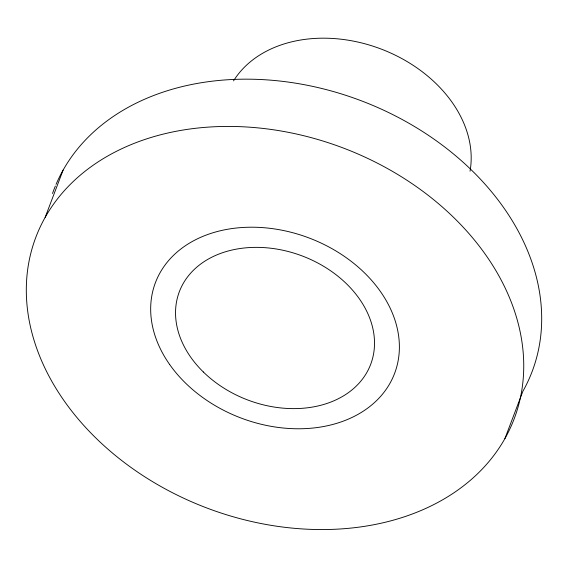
<?xml version="1.0" encoding="UTF-8"?>
<svg xmlns="http://www.w3.org/2000/svg" width="568" height="568" viewBox="0 0 568 568"><rect width="100%" height="100%" fill="white"/><g stroke="black" fill="none" stroke-linecap="round" stroke-linejoin="round"><path stroke-width="0.85" d="M45.142 217.395L63.091 170.137M504.909 438.588A255.813 192.481 20.8 0 0 242.309 126.756A255.813 192.481 20.8 0 0 77.859 418.63A255.813 192.481 20.8 0 0 504.909 438.588L522.858 391.331A255.813 192.481 20.8 0 0 378.366 107.806A255.813 192.481 20.8 0 0 56.054 184.387M52.519 193.496A255.813 192.481 20.8 0 1 55.366 186.027M233.533 80.883A127.906 96.24 20.8 0 1 381.263 49.096A127.906 96.24 20.8 0 1 470.041 171.167M169.612 364.443A127.906 96.24 20.8 0 0 384.87 391.139A127.906 96.24 20.8 0 0 270.595 228.393A127.906 96.24 20.8 0 0 169.612 364.443M203.344 371.983A102.325 76.992 20.8 0 0 370.613 364.514A102.325 76.992 20.8 0 0 251.12 247.478A102.325 76.992 20.8 0 0 203.344 371.983"/></g></svg>
